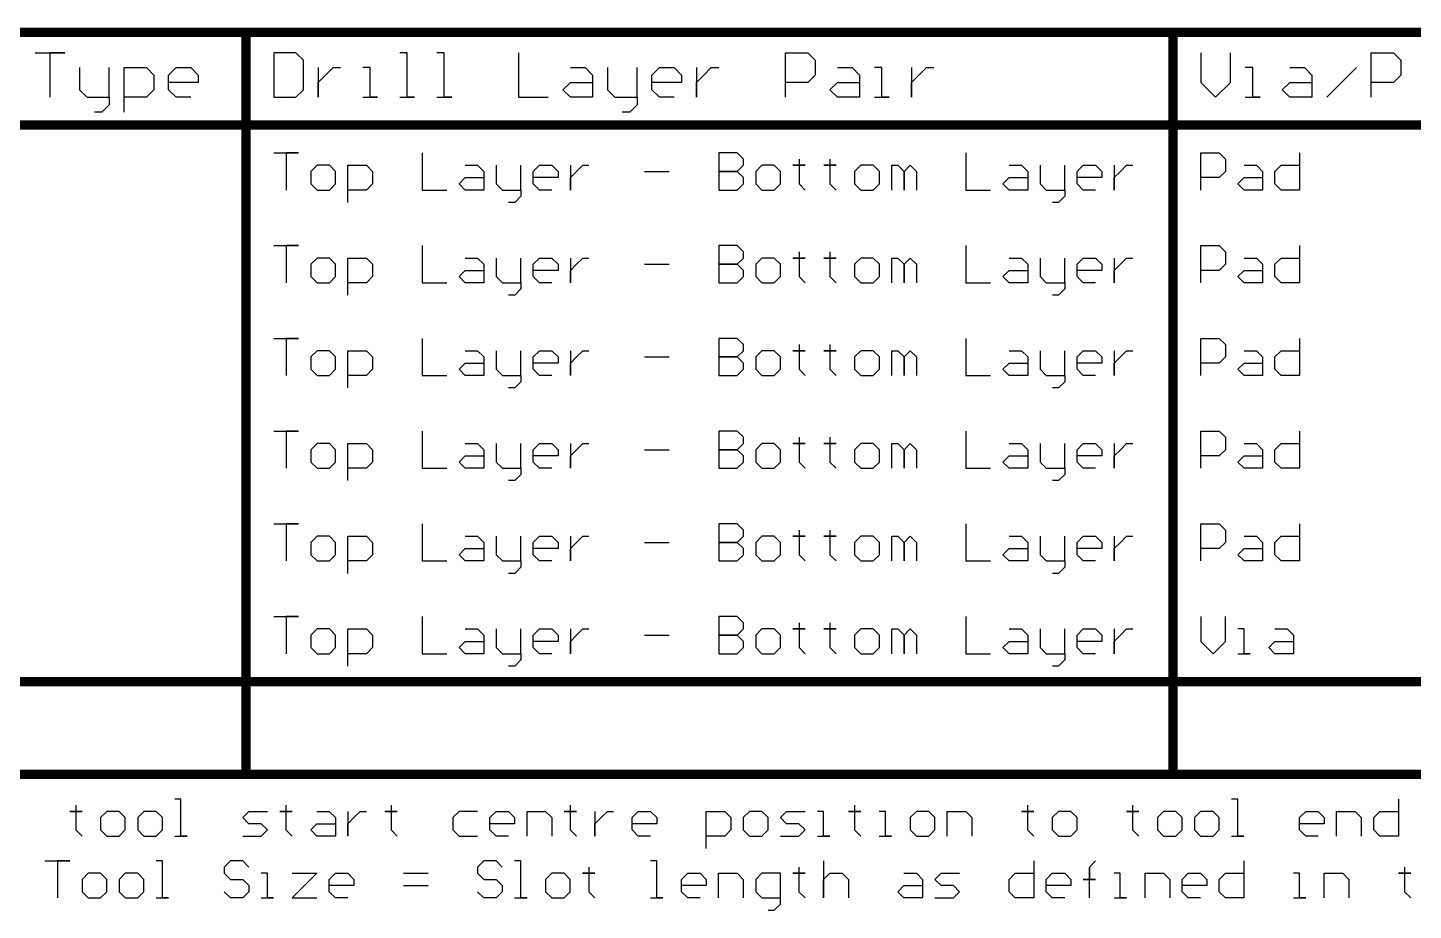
# Model space of a CAD drawing. Header units: millimetres. Extents: x 21 to 336, y 20 to 129.
# Drawn here: x 102.2 to 159.1, y 92.8 to 129 of the extents above; entities that cross this region are included whole.
import ezdxf

# ---------------------------------------------------------------- set-up
doc = ezdxf.new("R2010")
doc.units = ezdxf.units.MM
doc.layers.add('DrillDrawing', color=1, linetype='Continuous')

msp = doc.modelspace()

# ---------------------------------------------------------------- linework, layer by layer
at = {"layer": 'DrillDrawing'}
for p, q in [((102.463, 128.016), (103.682, 128.016)), ((103.682, 128.016), (103.072, 128.016)), ((103.072, 128.016), (103.072, 126.188)), ((112.265, 128.016), (112.265, 126.188)), ((113.179, 128.016), (112.265, 128.016)), ((113.484, 127.712), (113.179, 128.016)), ((113.484, 126.493), (113.484, 127.712)), ((117.75, 128.016), (117.445, 128.016)), ((117.75, 126.188), (117.75, 128.016)), ((119.273, 128.016), (118.969, 128.016)), ((119.273, 126.188), (119.273, 128.016)), ((122.32, 128.016), (122.32, 126.188)), ((133.29, 126.188), (133.29, 128.016)), ((133.29, 128.016), (134.204, 128.016)), ((134.204, 128.016), (134.508, 127.712)), ((134.508, 127.712), (134.508, 127.102)), ((150.354, 128.016), (150.354, 126.797)), ((151.572, 126.797), (151.572, 128.016)), ((157.362, 126.188), (157.362, 128.016)), ((157.362, 128.016), (158.276, 128.016)), ((158.276, 128.016), (158.581, 127.712)), ((158.581, 127.712), (158.581, 127.102)), ((104.291, 127.407), (104.291, 126.493)), ((105.51, 126.188), (105.51, 127.407)), ((106.119, 125.579), (106.119, 127.407)), ((106.119, 127.407), (107.033, 127.407)), ((107.033, 127.407), (107.338, 127.102)), ((107.338, 127.102), (107.338, 126.493)), ((107.948, 127.102), (108.252, 127.407)), ((107.948, 126.493), (107.948, 127.102)), ((108.252, 127.407), (108.862, 127.407)), ((108.862, 127.407), (109.166, 127.102)), ((109.166, 127.102), (109.166, 126.797)), ((114.093, 127.407), (114.093, 126.188)), ((114.093, 126.797), (114.398, 127.102)), ((114.398, 127.102), (114.703, 127.407)), ((114.703, 127.407), (115.007, 127.407)), ((116.226, 127.407), (115.922, 127.407)), ((116.226, 126.188), (116.226, 127.407)), ((124.453, 127.407), (125.063, 127.407)), ((125.063, 127.407), (125.367, 127.102)), ((125.367, 127.102), (125.367, 126.188)), ((125.977, 127.407), (125.977, 126.493)), ((127.195, 126.188), (127.195, 127.407)), ((127.805, 127.102), (128.11, 127.407)), ((127.805, 126.493), (127.805, 127.102)), ((128.11, 127.407), (128.719, 127.407)), ((128.719, 127.407), (129.024, 127.102)), ((129.024, 127.102), (129.024, 126.797)), ((129.633, 127.407), (129.633, 126.188)), ((129.633, 126.797), (129.938, 127.102)), ((129.938, 127.102), (130.242, 127.407)), ((130.242, 127.407), (130.547, 127.407)), ((134.508, 127.102), (134.204, 126.797)), ((135.422, 127.407), (136.032, 127.407)), ((136.032, 127.407), (136.337, 127.102)), ((136.337, 127.102), (136.337, 126.188)), ((137.251, 127.407), (136.946, 127.407)), ((137.251, 126.188), (137.251, 127.407)), ((138.469, 127.407), (138.469, 126.188)), ((138.469, 126.797), (138.774, 127.102)), ((138.774, 127.102), (139.079, 127.407)), ((139.079, 127.407), (139.384, 127.407)), ((152.487, 127.407), (152.182, 127.407)), ((152.487, 126.188), (152.487, 127.407)), ((154.01, 127.407), (154.62, 127.407)), ((154.62, 127.407), (154.924, 127.102)), ((154.924, 127.102), (154.924, 126.188)), ((155.534, 126.188), (156.752, 127.407)), ((158.581, 127.102), (158.276, 126.797)), ((104.291, 126.493), (104.596, 126.188)), ((107.338, 126.493), (107.033, 126.188)), ((109.166, 126.797), (107.948, 126.797)), ((108.252, 126.188), (107.948, 126.493)), ((113.179, 126.188), (113.484, 126.493)), ((114.093, 126.188), (114.093, 126.797)), ((124.148, 126.493), (124.453, 126.797)), ((124.453, 126.188), (124.148, 126.493)), ((124.453, 126.797), (125.367, 126.797)), ((125.977, 126.493), (126.281, 126.188)), ((129.024, 126.797), (127.805, 126.797)), ((128.11, 126.188), (127.805, 126.493)), ((129.633, 126.188), (129.633, 126.797)), ((134.204, 126.797), (133.29, 126.797)), ((135.118, 126.493), (135.422, 126.797)), ((135.422, 126.188), (135.118, 126.493)), ((135.422, 126.797), (136.337, 126.797)), ((138.469, 126.188), (138.469, 126.797)), ((150.354, 126.797), (150.963, 126.188)), ((150.963, 126.188), (151.572, 126.797)), ((153.705, 126.493), (154.01, 126.797)), ((154.01, 126.188), (153.705, 126.493)), ((154.01, 126.797), (154.924, 126.797)), ((158.276, 126.797), (157.362, 126.797)), ((104.596, 126.188), (105.51, 126.188)), ((105.51, 125.883), (105.205, 125.579)), ((105.51, 126.188), (105.51, 125.883)), ((107.033, 126.188), (106.119, 126.188)), ((108.862, 126.188), (108.252, 126.188)), ((112.265, 126.188), (113.179, 126.188)), ((115.922, 126.188), (116.531, 126.188)), ((116.531, 126.188), (116.226, 126.188)), ((117.445, 126.188), (118.054, 126.188)), ((118.054, 126.188), (117.75, 126.188)), ((118.969, 126.188), (119.578, 126.188)), ((119.578, 126.188), (119.273, 126.188)), ((122.32, 126.188), (123.539, 126.188)), ((125.367, 126.188), (124.453, 126.188)), ((126.281, 126.188), (127.195, 126.188)), ((127.195, 125.883), (126.891, 125.579)), ((127.195, 126.188), (127.195, 125.883)), ((128.719, 126.188), (128.11, 126.188)), ((136.337, 126.188), (135.422, 126.188)), ((136.946, 126.188), (137.555, 126.188)), ((137.555, 126.188), (137.251, 126.188)), ((152.182, 126.188), (152.791, 126.188)), ((152.791, 126.188), (152.487, 126.188)), ((154.924, 126.188), (154.01, 126.188)), ((105.205, 125.579), (104.9, 125.579)), ((126.891, 125.579), (126.586, 125.579)), ((112.265, 123.902), (113.281, 123.902)), ((113.281, 123.902), (112.773, 123.902)), ((112.773, 123.902), (112.773, 122.378)), ((118.359, 123.902), (118.359, 122.378)), ((130.547, 123.902), (130.547, 122.378)), ((131.309, 123.902), (130.547, 123.902)), ((131.563, 123.648), (131.309, 123.902)), ((131.563, 123.394), (131.563, 123.648)), ((133.848, 123.648), (133.848, 123.394)), ((135.118, 123.648), (135.118, 123.394)), ((140.704, 123.902), (140.704, 122.378)), ((150.354, 122.378), (150.354, 123.902)), ((150.354, 123.902), (151.115, 123.902)), ((151.115, 123.902), (151.369, 123.648)), ((151.369, 123.648), (151.369, 123.14)), ((154.416, 123.902), (154.416, 122.378)), ((114.043, 123.394), (113.789, 123.14)), ((113.789, 123.14), (113.789, 122.632)), ((114.55, 123.394), (114.043, 123.394)), ((114.804, 123.14), (114.55, 123.394)), ((114.804, 122.632), (114.804, 123.14)), ((115.312, 121.87), (115.312, 123.394)), ((115.312, 123.394), (116.074, 123.394)), ((116.074, 123.394), (116.328, 123.14)), ((116.328, 123.14), (116.328, 122.632)), ((120.137, 123.394), (120.644, 123.394)), ((120.644, 123.394), (120.898, 123.14)), ((120.898, 123.14), (120.898, 122.378)), ((121.406, 123.394), (121.406, 122.632)), ((122.422, 122.378), (122.422, 123.394)), ((122.93, 123.14), (123.184, 123.394)), ((122.93, 122.632), (122.93, 123.14)), ((123.184, 123.394), (123.691, 123.394)), ((123.691, 123.394), (123.945, 123.14)), ((123.945, 123.14), (123.945, 122.886)), ((124.453, 123.394), (124.453, 122.378)), ((124.453, 122.886), (124.707, 123.14)), ((124.707, 123.14), (124.961, 123.394)), ((124.961, 123.394), (125.215, 123.394)), ((127.5, 123.14), (128.516, 123.14)), ((131.309, 123.14), (130.547, 123.14)), ((130.547, 123.14), (131.309, 123.14)), ((131.309, 123.14), (131.563, 123.394)), ((131.563, 122.886), (131.309, 123.14)), ((132.325, 123.394), (132.071, 123.14)), ((132.071, 123.14), (132.071, 122.632)), ((132.832, 123.394), (132.325, 123.394)), ((133.086, 123.14), (132.832, 123.394)), ((133.086, 122.632), (133.086, 123.14)), ((133.848, 123.394), (133.594, 123.394)), ((133.594, 123.394), (134.102, 123.394)), ((134.102, 123.394), (133.848, 123.394)), ((133.848, 123.394), (133.848, 122.632)), ((135.118, 123.394), (134.864, 123.394)), ((134.864, 123.394), (135.372, 123.394)), ((135.372, 123.394), (135.118, 123.394)), ((135.118, 123.394), (135.118, 122.632)), ((136.387, 123.394), (136.133, 123.14)), ((136.133, 123.14), (136.133, 122.632)), ((136.895, 123.394), (136.387, 123.394)), ((137.149, 123.14), (136.895, 123.394)), ((137.149, 122.632), (137.149, 123.14)), ((137.657, 122.378), (137.657, 123.394)), ((137.657, 123.394), (137.911, 123.394)), ((137.911, 123.394), (138.165, 123.14)), ((138.165, 123.14), (138.419, 123.394)), ((138.165, 123.14), (138.165, 122.378)), ((138.165, 122.378), (138.165, 123.14)), ((138.419, 123.394), (138.673, 123.14)), ((138.673, 123.14), (138.673, 122.378)), ((142.481, 123.394), (142.989, 123.394)), ((142.989, 123.394), (143.243, 123.14)), ((143.243, 123.14), (143.243, 122.378)), ((143.751, 123.394), (143.751, 122.632)), ((144.767, 122.378), (144.767, 123.394)), ((145.274, 123.14), (145.528, 123.394)), ((145.274, 122.632), (145.274, 123.14)), ((145.528, 123.394), (146.036, 123.394)), ((146.036, 123.394), (146.29, 123.14)), ((146.29, 123.14), (146.29, 122.886)), ((146.798, 123.394), (146.798, 122.378)), ((146.798, 122.886), (147.052, 123.14)), ((147.052, 123.14), (147.306, 123.394)), ((147.306, 123.394), (147.56, 123.394)), ((151.369, 123.14), (151.115, 122.886)), ((152.131, 123.394), (152.639, 123.394)), ((152.639, 123.394), (152.893, 123.14)), ((152.893, 123.14), (152.893, 122.378)), ((153.401, 123.14), (153.655, 123.394)), ((153.401, 122.632), (153.401, 123.14)), ((153.655, 123.394), (154.416, 123.394)), ((113.789, 122.632), (114.043, 122.378)), ((114.55, 122.378), (114.804, 122.632)), ((116.328, 122.632), (116.074, 122.378)), ((119.883, 122.632), (120.137, 122.886)), ((120.137, 122.378), (119.883, 122.632)), ((120.137, 122.886), (120.898, 122.886)), ((121.406, 122.632), (121.66, 122.378)), ((123.945, 122.886), (122.93, 122.886)), ((123.184, 122.378), (122.93, 122.632)), ((124.453, 122.378), (124.453, 122.886)), ((131.309, 122.378), (131.563, 122.632)), ((131.563, 122.632), (131.563, 122.886)), ((132.071, 122.632), (132.325, 122.378)), ((132.832, 122.378), (133.086, 122.632)), ((133.848, 122.632), (134.102, 122.378)), ((135.118, 122.632), (135.372, 122.378)), ((136.133, 122.632), (136.387, 122.378)), ((136.895, 122.378), (137.149, 122.632)), ((142.227, 122.632), (142.481, 122.886)), ((142.481, 122.378), (142.227, 122.632)), ((142.481, 122.886), (143.243, 122.886)), ((143.751, 122.632), (144.005, 122.378)), ((146.29, 122.886), (145.274, 122.886)), ((145.528, 122.378), (145.274, 122.632)), ((146.798, 122.378), (146.798, 122.886)), ((151.115, 122.886), (150.354, 122.886)), ((151.877, 122.632), (152.131, 122.886)), ((152.131, 122.378), (151.877, 122.632)), ((152.131, 122.886), (152.893, 122.886)), ((153.655, 122.378), (153.401, 122.632)), ((114.043, 122.378), (114.55, 122.378)), ((116.074, 122.378), (115.312, 122.378)), ((118.359, 122.378), (119.375, 122.378)), ((120.898, 122.378), (120.137, 122.378)), ((121.66, 122.378), (122.422, 122.378)), ((122.168, 121.87), (121.914, 121.87)), ((122.422, 122.124), (122.168, 121.87)), ((122.422, 122.378), (122.422, 122.124)), ((123.691, 122.378), (123.184, 122.378)), ((130.547, 122.378), (131.309, 122.378)), ((132.325, 122.378), (132.832, 122.378)), ((136.387, 122.378), (136.895, 122.378)), ((140.704, 122.378), (141.72, 122.378)), ((143.243, 122.378), (142.481, 122.378)), ((144.005, 122.378), (144.767, 122.378)), ((144.513, 121.87), (144.259, 121.87)), ((144.767, 122.124), (144.513, 121.87)), ((144.767, 122.378), (144.767, 122.124)), ((146.036, 122.378), (145.528, 122.378)), ((152.893, 122.378), (152.131, 122.378)), ((154.416, 122.378), (153.655, 122.378)), ((112.265, 120.092), (113.281, 120.092)), ((113.281, 120.092), (112.773, 120.092)), ((112.773, 120.092), (112.773, 118.568)), ((114.043, 119.584), (113.789, 119.33)), ((114.55, 119.584), (114.043, 119.584)), ((114.804, 119.33), (114.55, 119.584)), ((115.312, 118.06), (115.312, 119.584)), ((115.312, 119.584), (116.074, 119.584)), ((116.074, 119.584), (116.328, 119.33)), ((118.359, 120.092), (118.359, 118.568)), ((120.137, 119.584), (120.644, 119.584)), ((120.644, 119.584), (120.898, 119.33)), ((121.406, 119.584), (121.406, 118.822)), ((122.422, 118.568), (122.422, 119.584)), ((122.93, 119.33), (123.184, 119.584)), ((123.184, 119.584), (123.691, 119.584)), ((123.691, 119.584), (123.945, 119.33)), ((124.453, 119.584), (124.453, 118.568)), ((124.707, 119.33), (124.961, 119.584)), ((124.961, 119.584), (125.215, 119.584)), ((130.547, 120.092), (130.547, 118.568)), ((131.309, 120.092), (130.547, 120.092)), ((131.563, 119.838), (131.309, 120.092)), ((131.309, 119.33), (131.563, 119.584)), ((131.563, 119.584), (131.563, 119.838)), ((132.325, 119.584), (132.071, 119.33)), ((132.832, 119.584), (132.325, 119.584)), ((133.086, 119.33), (132.832, 119.584)), ((133.848, 119.584), (133.594, 119.584)), ((133.594, 119.584), (134.102, 119.584)), ((133.848, 119.838), (133.848, 119.584)), ((134.102, 119.584), (133.848, 119.584)), ((133.848, 119.584), (133.848, 118.822)), ((135.118, 119.584), (134.864, 119.584)), ((134.864, 119.584), (135.372, 119.584)), ((135.118, 119.838), (135.118, 119.584)), ((135.372, 119.584), (135.118, 119.584)), ((135.118, 119.584), (135.118, 118.822)), ((136.387, 119.584), (136.133, 119.33)), ((136.895, 119.584), (136.387, 119.584)), ((137.149, 119.33), (136.895, 119.584)), ((137.657, 118.568), (137.657, 119.584)), ((137.657, 119.584), (137.911, 119.584)), ((137.911, 119.584), (138.165, 119.33)), ((138.165, 119.33), (138.419, 119.584)), ((138.419, 119.584), (138.673, 119.33)), ((140.704, 120.092), (140.704, 118.568)), ((142.481, 119.584), (142.989, 119.584)), ((142.989, 119.584), (143.243, 119.33)), ((143.751, 119.584), (143.751, 118.822)), ((144.767, 118.568), (144.767, 119.584)), ((145.274, 119.33), (145.528, 119.584)), ((145.528, 119.584), (146.036, 119.584)), ((146.036, 119.584), (146.29, 119.33)), ((146.798, 119.584), (146.798, 118.568)), ((147.052, 119.33), (147.306, 119.584)), ((147.306, 119.584), (147.56, 119.584)), ((150.354, 118.568), (150.354, 120.092)), ((150.354, 120.092), (151.115, 120.092)), ((151.115, 120.092), (151.369, 119.838)), ((151.369, 119.838), (151.369, 119.33)), ((152.131, 119.584), (152.639, 119.584)), ((152.639, 119.584), (152.893, 119.33)), ((153.401, 119.33), (153.655, 119.584)), ((153.655, 119.584), (154.416, 119.584)), ((154.416, 120.092), (154.416, 118.568)), ((113.789, 119.33), (113.789, 118.822)), ((114.804, 118.822), (114.804, 119.33)), ((116.328, 119.33), (116.328, 118.822)), ((119.883, 118.822), (120.137, 119.076)), ((120.137, 119.076), (120.898, 119.076)), ((120.898, 119.33), (120.898, 118.568)), ((122.93, 118.822), (122.93, 119.33)), ((123.945, 119.076), (122.93, 119.076)), ((123.945, 119.33), (123.945, 119.076)), ((124.453, 119.076), (124.707, 119.33)), ((124.453, 118.568), (124.453, 119.076)), ((127.5, 119.33), (128.516, 119.33)), ((131.309, 119.33), (130.547, 119.33)), ((130.547, 119.33), (131.309, 119.33)), ((131.563, 119.076), (131.309, 119.33)), ((131.563, 118.822), (131.563, 119.076)), ((132.071, 119.33), (132.071, 118.822)), ((133.086, 118.822), (133.086, 119.33)), ((136.133, 119.33), (136.133, 118.822)), ((137.149, 118.822), (137.149, 119.33)), ((138.165, 119.33), (138.165, 118.568)), ((138.165, 118.568), (138.165, 119.33)), ((138.673, 119.33), (138.673, 118.568)), ((142.227, 118.822), (142.481, 119.076)), ((142.481, 119.076), (143.243, 119.076)), ((143.243, 119.33), (143.243, 118.568)), ((145.274, 118.822), (145.274, 119.33)), ((146.29, 119.076), (145.274, 119.076)), ((146.29, 119.33), (146.29, 119.076)), ((146.798, 119.076), (147.052, 119.33)), ((146.798, 118.568), (146.798, 119.076)), ((151.115, 119.076), (150.354, 119.076)), ((151.369, 119.33), (151.115, 119.076)), ((151.877, 118.822), (152.131, 119.076)), ((152.131, 119.076), (152.893, 119.076)), ((152.893, 119.33), (152.893, 118.568)), ((153.401, 118.822), (153.401, 119.33)), ((113.789, 118.822), (114.043, 118.568)), ((114.043, 118.568), (114.55, 118.568)), ((114.55, 118.568), (114.804, 118.822)), ((116.074, 118.568), (115.312, 118.568)), ((116.328, 118.822), (116.074, 118.568)), ((118.359, 118.568), (119.375, 118.568)), ((120.137, 118.568), (119.883, 118.822)), ((120.898, 118.568), (120.137, 118.568)), ((121.406, 118.822), (121.66, 118.568)), ((121.66, 118.568), (122.422, 118.568)), ((122.422, 118.568), (122.422, 118.314)), ((123.184, 118.568), (122.93, 118.822)), ((123.691, 118.568), (123.184, 118.568)), ((130.547, 118.568), (131.309, 118.568)), ((131.309, 118.568), (131.563, 118.822)), ((132.071, 118.822), (132.325, 118.568)), ((132.325, 118.568), (132.832, 118.568)), ((132.832, 118.568), (133.086, 118.822)), ((133.848, 118.822), (134.102, 118.568)), ((135.118, 118.822), (135.372, 118.568)), ((136.133, 118.822), (136.387, 118.568)), ((136.387, 118.568), (136.895, 118.568)), ((136.895, 118.568), (137.149, 118.822)), ((140.704, 118.568), (141.72, 118.568)), ((142.481, 118.568), (142.227, 118.822)), ((143.243, 118.568), (142.481, 118.568)), ((143.751, 118.822), (144.005, 118.568)), ((144.005, 118.568), (144.767, 118.568)), ((144.767, 118.568), (144.767, 118.314)), ((145.528, 118.568), (145.274, 118.822)), ((146.036, 118.568), (145.528, 118.568)), ((152.131, 118.568), (151.877, 118.822)), ((152.893, 118.568), (152.131, 118.568)), ((153.655, 118.568), (153.401, 118.822)), ((154.416, 118.568), (153.655, 118.568)), ((122.168, 118.06), (121.914, 118.06)), ((122.422, 118.314), (122.168, 118.06)), ((144.513, 118.06), (144.259, 118.06)), ((144.767, 118.314), (144.513, 118.06)), ((112.265, 116.282), (113.281, 116.282)), ((113.281, 116.282), (112.773, 116.282)), ((112.773, 116.282), (112.773, 114.758)), ((118.359, 116.282), (118.359, 114.758)), ((130.547, 116.282), (130.547, 114.758)), ((131.309, 116.282), (130.547, 116.282)), ((131.563, 116.028), (131.309, 116.282)), ((140.704, 116.282), (140.704, 114.758)), ((150.354, 114.758), (150.354, 116.282)), ((150.354, 116.282), (151.115, 116.282)), ((151.115, 116.282), (151.369, 116.028)), ((154.416, 116.282), (154.416, 114.758)), ((114.043, 115.774), (113.789, 115.52)), ((114.55, 115.774), (114.043, 115.774)), ((114.804, 115.52), (114.55, 115.774)), ((115.312, 114.25), (115.312, 115.774)), ((115.312, 115.774), (116.074, 115.774)), ((116.074, 115.774), (116.328, 115.52)), ((120.137, 115.774), (120.644, 115.774)), ((120.644, 115.774), (120.898, 115.52)), ((121.406, 115.774), (121.406, 115.012)), ((122.422, 114.758), (122.422, 115.774)), ((122.93, 115.52), (123.184, 115.774)), ((123.184, 115.774), (123.691, 115.774)), ((123.691, 115.774), (123.945, 115.52)), ((124.453, 115.774), (124.453, 114.758)), ((124.707, 115.52), (124.961, 115.774)), ((124.961, 115.774), (125.215, 115.774)), ((131.309, 115.52), (131.563, 115.774)), ((131.563, 115.774), (131.563, 116.028)), ((132.325, 115.774), (132.071, 115.52)), ((132.832, 115.774), (132.325, 115.774)), ((133.086, 115.52), (132.832, 115.774)), ((133.848, 115.774), (133.594, 115.774)), ((133.594, 115.774), (134.102, 115.774)), ((133.848, 116.028), (133.848, 115.774)), ((134.102, 115.774), (133.848, 115.774)), ((133.848, 115.774), (133.848, 115.012)), ((135.118, 115.774), (134.864, 115.774)), ((134.864, 115.774), (135.372, 115.774)), ((135.118, 116.028), (135.118, 115.774)), ((135.372, 115.774), (135.118, 115.774)), ((135.118, 115.774), (135.118, 115.012)), ((136.387, 115.774), (136.133, 115.52)), ((136.895, 115.774), (136.387, 115.774)), ((137.149, 115.52), (136.895, 115.774)), ((137.657, 114.758), (137.657, 115.774)), ((137.657, 115.774), (137.911, 115.774)), ((137.911, 115.774), (138.165, 115.52)), ((138.165, 115.52), (138.419, 115.774)), ((138.419, 115.774), (138.673, 115.52)), ((142.481, 115.774), (142.989, 115.774)), ((142.989, 115.774), (143.243, 115.52)), ((143.751, 115.774), (143.751, 115.012)), ((144.767, 114.758), (144.767, 115.774)), ((145.274, 115.52), (145.528, 115.774)), ((145.528, 115.774), (146.036, 115.774)), ((146.036, 115.774), (146.29, 115.52)), ((146.798, 115.774), (146.798, 114.758)), ((147.052, 115.52), (147.306, 115.774)), ((147.306, 115.774), (147.56, 115.774)), ((151.369, 116.028), (151.369, 115.52)), ((152.131, 115.774), (152.639, 115.774)), ((152.639, 115.774), (152.893, 115.52)), ((153.401, 115.52), (153.655, 115.774)), ((153.655, 115.774), (154.416, 115.774)), ((113.789, 115.52), (113.789, 115.012)), ((113.789, 115.012), (114.043, 114.758)), ((114.55, 114.758), (114.804, 115.012)), ((114.804, 115.012), (114.804, 115.52)), ((116.328, 115.012), (116.074, 114.758)), ((116.328, 115.52), (116.328, 115.012)), ((119.883, 115.012), (120.137, 115.266)), ((120.137, 114.758), (119.883, 115.012)), ((120.137, 115.266), (120.898, 115.266)), ((120.898, 115.52), (120.898, 114.758)), ((121.406, 115.012), (121.66, 114.758)), ((122.93, 115.012), (122.93, 115.52)), ((123.945, 115.266), (122.93, 115.266)), ((123.184, 114.758), (122.93, 115.012)), ((123.945, 115.52), (123.945, 115.266)), ((124.453, 115.266), (124.707, 115.52)), ((124.453, 114.758), (124.453, 115.266)), ((127.5, 115.52), (128.516, 115.52)), ((131.309, 115.52), (130.547, 115.52)), ((130.547, 115.52), (131.309, 115.52)), ((131.563, 115.266), (131.309, 115.52)), ((131.309, 114.758), (131.563, 115.012)), ((131.563, 115.012), (131.563, 115.266)), ((132.071, 115.52), (132.071, 115.012)), ((132.071, 115.012), (132.325, 114.758)), ((132.832, 114.758), (133.086, 115.012)), ((133.086, 115.012), (133.086, 115.52)), ((133.848, 115.012), (134.102, 114.758)), ((135.118, 115.012), (135.372, 114.758)), ((136.133, 115.52), (136.133, 115.012)), ((136.133, 115.012), (136.387, 114.758)), ((136.895, 114.758), (137.149, 115.012)), ((137.149, 115.012), (137.149, 115.52)), ((138.165, 115.52), (138.165, 114.758)), ((138.165, 114.758), (138.165, 115.52)), ((138.673, 115.52), (138.673, 114.758)), ((142.227, 115.012), (142.481, 115.266)), ((142.481, 114.758), (142.227, 115.012)), ((142.481, 115.266), (143.243, 115.266)), ((143.243, 115.52), (143.243, 114.758)), ((143.751, 115.012), (144.005, 114.758)), ((145.274, 115.012), (145.274, 115.52)), ((146.29, 115.266), (145.274, 115.266)), ((145.528, 114.758), (145.274, 115.012)), ((146.29, 115.52), (146.29, 115.266)), ((146.798, 115.266), (147.052, 115.52)), ((146.798, 114.758), (146.798, 115.266)), ((151.115, 115.266), (150.354, 115.266)), ((151.369, 115.52), (151.115, 115.266)), ((151.877, 115.012), (152.131, 115.266)), ((152.131, 114.758), (151.877, 115.012)), ((152.131, 115.266), (152.893, 115.266)), ((152.893, 115.52), (152.893, 114.758)), ((153.401, 115.012), (153.401, 115.52)), ((153.655, 114.758), (153.401, 115.012)), ((114.043, 114.758), (114.55, 114.758)), ((116.074, 114.758), (115.312, 114.758)), ((118.359, 114.758), (119.375, 114.758)), ((120.898, 114.758), (120.137, 114.758)), ((121.66, 114.758), (122.422, 114.758)), ((122.422, 114.504), (122.168, 114.25)), ((122.422, 114.758), (122.422, 114.504)), ((123.691, 114.758), (123.184, 114.758)), ((130.547, 114.758), (131.309, 114.758)), ((132.325, 114.758), (132.832, 114.758)), ((136.387, 114.758), (136.895, 114.758)), ((140.704, 114.758), (141.72, 114.758)), ((143.243, 114.758), (142.481, 114.758)), ((144.005, 114.758), (144.767, 114.758)), ((144.767, 114.504), (144.513, 114.25)), ((144.767, 114.758), (144.767, 114.504)), ((146.036, 114.758), (145.528, 114.758)), ((152.893, 114.758), (152.131, 114.758)), ((154.416, 114.758), (153.655, 114.758)), ((122.168, 114.25), (121.914, 114.25)), ((144.513, 114.25), (144.259, 114.25)), ((112.265, 112.472), (113.281, 112.472)), ((113.281, 112.472), (112.773, 112.472)), ((112.773, 112.472), (112.773, 110.948)), ((118.359, 112.472), (118.359, 110.948)), ((130.547, 112.472), (130.547, 110.948)), ((131.309, 112.472), (130.547, 112.472)), ((131.563, 112.218), (131.309, 112.472)), ((131.563, 111.964), (131.563, 112.218)), ((133.848, 112.218), (133.848, 111.964)), ((135.118, 112.218), (135.118, 111.964)), ((140.704, 112.472), (140.704, 110.948)), ((150.354, 110.948), (150.354, 112.472)), ((150.354, 112.472), (151.115, 112.472)), ((151.115, 112.472), (151.369, 112.218)), ((151.369, 112.218), (151.369, 111.71)), ((154.416, 112.472), (154.416, 110.948)), ((114.043, 111.964), (113.789, 111.71)), ((113.789, 111.71), (113.789, 111.202)), ((114.55, 111.964), (114.043, 111.964)), ((114.804, 111.71), (114.55, 111.964)), ((114.804, 111.202), (114.804, 111.71)), ((115.312, 110.44), (115.312, 111.964)), ((115.312, 111.964), (116.074, 111.964)), ((116.074, 111.964), (116.328, 111.71)), ((116.328, 111.71), (116.328, 111.202)), ((120.137, 111.964), (120.644, 111.964)), ((120.644, 111.964), (120.898, 111.71)), ((120.898, 111.71), (120.898, 110.948)), ((121.406, 111.964), (121.406, 111.202)), ((122.422, 110.948), (122.422, 111.964)), ((122.93, 111.71), (123.184, 111.964)), ((122.93, 111.202), (122.93, 111.71)), ((123.184, 111.964), (123.691, 111.964)), ((123.691, 111.964), (123.945, 111.71)), ((123.945, 111.71), (123.945, 111.456)), ((124.453, 111.964), (124.453, 110.948)), ((124.453, 111.456), (124.707, 111.71)), ((124.707, 111.71), (124.961, 111.964)), ((124.961, 111.964), (125.215, 111.964)), ((127.5, 111.71), (128.516, 111.71)), ((131.309, 111.71), (130.547, 111.71)), ((130.547, 111.71), (131.309, 111.71)), ((131.309, 111.71), (131.563, 111.964)), ((131.563, 111.456), (131.309, 111.71)), ((132.325, 111.964), (132.071, 111.71)), ((132.071, 111.71), (132.071, 111.202)), ((132.832, 111.964), (132.325, 111.964)), ((133.086, 111.71), (132.832, 111.964)), ((133.086, 111.202), (133.086, 111.71)), ((133.848, 111.964), (133.594, 111.964)), ((133.594, 111.964), (134.102, 111.964)), ((134.102, 111.964), (133.848, 111.964)), ((133.848, 111.964), (133.848, 111.202)), ((135.118, 111.964), (134.864, 111.964)), ((134.864, 111.964), (135.372, 111.964)), ((135.372, 111.964), (135.118, 111.964)), ((135.118, 111.964), (135.118, 111.202)), ((136.387, 111.964), (136.133, 111.71)), ((136.133, 111.71), (136.133, 111.202)), ((136.895, 111.964), (136.387, 111.964)), ((137.149, 111.71), (136.895, 111.964)), ((137.149, 111.202), (137.149, 111.71)), ((137.657, 110.948), (137.657, 111.964)), ((137.657, 111.964), (137.911, 111.964)), ((137.911, 111.964), (138.165, 111.71)), ((138.165, 111.71), (138.419, 111.964)), ((138.165, 111.71), (138.165, 110.948)), ((138.165, 110.948), (138.165, 111.71)), ((138.419, 111.964), (138.673, 111.71)), ((138.673, 111.71), (138.673, 110.948)), ((142.481, 111.964), (142.989, 111.964)), ((142.989, 111.964), (143.243, 111.71)), ((143.243, 111.71), (143.243, 110.948)), ((143.751, 111.964), (143.751, 111.202)), ((144.767, 110.948), (144.767, 111.964)), ((145.274, 111.71), (145.528, 111.964)), ((145.274, 111.202), (145.274, 111.71)), ((145.528, 111.964), (146.036, 111.964)), ((146.036, 111.964), (146.29, 111.71)), ((146.29, 111.71), (146.29, 111.456)), ((146.798, 111.964), (146.798, 110.948)), ((146.798, 111.456), (147.052, 111.71)), ((147.052, 111.71), (147.306, 111.964)), ((147.306, 111.964), (147.56, 111.964)), ((151.369, 111.71), (151.115, 111.456)), ((152.131, 111.964), (152.639, 111.964)), ((152.639, 111.964), (152.893, 111.71)), ((152.893, 111.71), (152.893, 110.948)), ((153.401, 111.71), (153.655, 111.964)), ((153.401, 111.202), (153.401, 111.71)), ((153.655, 111.964), (154.416, 111.964)), ((113.789, 111.202), (114.043, 110.948)), ((114.55, 110.948), (114.804, 111.202)), ((116.328, 111.202), (116.074, 110.948)), ((119.883, 111.202), (120.137, 111.456)), ((120.137, 110.948), (119.883, 111.202)), ((120.137, 111.456), (120.898, 111.456)), ((121.406, 111.202), (121.66, 110.948)), ((123.945, 111.456), (122.93, 111.456)), ((123.184, 110.948), (122.93, 111.202)), ((124.453, 110.948), (124.453, 111.456)), ((131.309, 110.948), (131.563, 111.202)), ((131.563, 111.202), (131.563, 111.456)), ((132.071, 111.202), (132.325, 110.948)), ((132.832, 110.948), (133.086, 111.202)), ((133.848, 111.202), (134.102, 110.948)), ((135.118, 111.202), (135.372, 110.948)), ((136.133, 111.202), (136.387, 110.948)), ((136.895, 110.948), (137.149, 111.202)), ((142.227, 111.202), (142.481, 111.456)), ((142.481, 110.948), (142.227, 111.202)), ((142.481, 111.456), (143.243, 111.456)), ((143.751, 111.202), (144.005, 110.948)), ((146.29, 111.456), (145.274, 111.456)), ((145.528, 110.948), (145.274, 111.202)), ((146.798, 110.948), (146.798, 111.456)), ((151.115, 111.456), (150.354, 111.456)), ((151.877, 111.202), (152.131, 111.456)), ((152.131, 110.948), (151.877, 111.202)), ((152.131, 111.456), (152.893, 111.456)), ((153.655, 110.948), (153.401, 111.202)), ((114.043, 110.948), (114.55, 110.948)), ((116.074, 110.948), (115.312, 110.948)), ((118.359, 110.948), (119.375, 110.948)), ((120.898, 110.948), (120.137, 110.948)), ((121.66, 110.948), (122.422, 110.948)), ((122.422, 110.694), (122.168, 110.44)), ((122.422, 110.948), (122.422, 110.694)), ((123.691, 110.948), (123.184, 110.948)), ((130.547, 110.948), (131.309, 110.948)), ((132.325, 110.948), (132.832, 110.948)), ((136.387, 110.948), (136.895, 110.948)), ((140.704, 110.948), (141.72, 110.948)), ((143.243, 110.948), (142.481, 110.948)), ((144.005, 110.948), (144.767, 110.948)), ((144.767, 110.694), (144.513, 110.44)), ((144.767, 110.948), (144.767, 110.694)), ((146.036, 110.948), (145.528, 110.948)), ((152.893, 110.948), (152.131, 110.948)), ((154.416, 110.948), (153.655, 110.948)), ((122.168, 110.44), (121.914, 110.44)), ((144.513, 110.44), (144.259, 110.44)), ((112.265, 108.662), (113.281, 108.662)), ((113.281, 108.662), (112.773, 108.662)), ((112.773, 108.662), (112.773, 107.138)), ((118.359, 108.662), (118.359, 107.138)), ((130.547, 108.662), (130.547, 107.138)), ((131.309, 108.662), (130.547, 108.662)), ((131.563, 108.408), (131.309, 108.662)), ((131.563, 108.154), (131.563, 108.408)), ((133.848, 108.408), (133.848, 108.154)), ((135.118, 108.408), (135.118, 108.154)), ((140.704, 108.662), (140.704, 107.138)), ((150.354, 107.138), (150.354, 108.662)), ((150.354, 108.662), (151.115, 108.662)), ((151.115, 108.662), (151.369, 108.408)), ((151.369, 108.408), (151.369, 107.9)), ((154.416, 108.662), (154.416, 107.138)), ((114.043, 108.154), (113.789, 107.9)), ((113.789, 107.9), (113.789, 107.392)), ((114.55, 108.154), (114.043, 108.154)), ((114.804, 107.9), (114.55, 108.154)), ((114.804, 107.392), (114.804, 107.9)), ((115.312, 106.63), (115.312, 108.154)), ((115.312, 108.154), (116.074, 108.154)), ((116.074, 108.154), (116.328, 107.9)), ((116.328, 107.9), (116.328, 107.392)), ((119.883, 107.392), (120.137, 107.646)), ((120.137, 108.154), (120.644, 108.154)), ((120.137, 107.646), (120.898, 107.646)), ((120.644, 108.154), (120.898, 107.9)), ((120.898, 107.9), (120.898, 107.138)), ((121.406, 108.154), (121.406, 107.392)), ((122.422, 107.138), (122.422, 108.154)), ((122.93, 107.9), (123.184, 108.154)), ((122.93, 107.392), (122.93, 107.9)), ((123.945, 107.646), (122.93, 107.646)), ((123.184, 108.154), (123.691, 108.154)), ((123.691, 108.154), (123.945, 107.9)), ((123.945, 107.9), (123.945, 107.646)), ((124.453, 108.154), (124.453, 107.138)), ((124.453, 107.646), (124.707, 107.9)), ((124.453, 107.138), (124.453, 107.646)), ((124.707, 107.9), (124.961, 108.154)), ((124.961, 108.154), (125.215, 108.154)), ((127.5, 107.9), (128.516, 107.9)), ((131.309, 107.9), (130.547, 107.9)), ((130.547, 107.9), (131.309, 107.9)), ((131.309, 107.9), (131.563, 108.154)), ((131.563, 107.646), (131.309, 107.9)), ((131.563, 107.392), (131.563, 107.646)), ((132.325, 108.154), (132.071, 107.9)), ((132.071, 107.9), (132.071, 107.392)), ((132.832, 108.154), (132.325, 108.154)), ((133.086, 107.9), (132.832, 108.154)), ((133.086, 107.392), (133.086, 107.9)), ((133.848, 108.154), (133.594, 108.154)), ((133.594, 108.154), (134.102, 108.154)), ((134.102, 108.154), (133.848, 108.154)), ((133.848, 108.154), (133.848, 107.392)), ((135.118, 108.154), (134.864, 108.154)), ((134.864, 108.154), (135.372, 108.154)), ((135.372, 108.154), (135.118, 108.154)), ((135.118, 108.154), (135.118, 107.392)), ((136.387, 108.154), (136.133, 107.9)), ((136.133, 107.9), (136.133, 107.392)), ((136.895, 108.154), (136.387, 108.154)), ((137.149, 107.9), (136.895, 108.154)), ((137.149, 107.392), (137.149, 107.9)), ((137.657, 107.138), (137.657, 108.154)), ((137.657, 108.154), (137.911, 108.154)), ((137.911, 108.154), (138.165, 107.9)), ((138.165, 107.9), (138.419, 108.154)), ((138.165, 107.9), (138.165, 107.138)), ((138.165, 107.138), (138.165, 107.9)), ((138.419, 108.154), (138.673, 107.9)), ((138.673, 107.9), (138.673, 107.138)), ((142.227, 107.392), (142.481, 107.646)), ((142.481, 108.154), (142.989, 108.154)), ((142.481, 107.646), (143.243, 107.646)), ((142.989, 108.154), (143.243, 107.9)), ((143.243, 107.9), (143.243, 107.138)), ((143.751, 108.154), (143.751, 107.392)), ((144.767, 107.138), (144.767, 108.154)), ((145.274, 107.9), (145.528, 108.154)), ((145.274, 107.392), (145.274, 107.9)), ((146.29, 107.646), (145.274, 107.646)), ((145.528, 108.154), (146.036, 108.154)), ((146.036, 108.154), (146.29, 107.9)), ((146.29, 107.9), (146.29, 107.646)), ((146.798, 108.154), (146.798, 107.138)), ((146.798, 107.646), (147.052, 107.9)), ((146.798, 107.138), (146.798, 107.646)), ((147.052, 107.9), (147.306, 108.154)), ((147.306, 108.154), (147.56, 108.154)), ((151.115, 107.646), (150.354, 107.646)), ((151.369, 107.9), (151.115, 107.646)), ((151.877, 107.392), (152.131, 107.646)), ((152.131, 108.154), (152.639, 108.154)), ((152.131, 107.646), (152.893, 107.646)), ((152.639, 108.154), (152.893, 107.9)), ((152.893, 107.9), (152.893, 107.138)), ((153.401, 107.9), (153.655, 108.154)), ((153.401, 107.392), (153.401, 107.9)), ((153.655, 108.154), (154.416, 108.154)), ((113.789, 107.392), (114.043, 107.138)), ((114.043, 107.138), (114.55, 107.138)), ((114.55, 107.138), (114.804, 107.392)), ((116.074, 107.138), (115.312, 107.138)), ((116.328, 107.392), (116.074, 107.138)), ((118.359, 107.138), (119.375, 107.138)), ((120.137, 107.138), (119.883, 107.392)), ((120.898, 107.138), (120.137, 107.138)), ((121.406, 107.392), (121.66, 107.138)), ((121.66, 107.138), (122.422, 107.138)), ((122.422, 107.138), (122.422, 106.884)), ((123.184, 107.138), (122.93, 107.392)), ((123.691, 107.138), (123.184, 107.138)), ((130.547, 107.138), (131.309, 107.138)), ((131.309, 107.138), (131.563, 107.392)), ((132.071, 107.392), (132.325, 107.138)), ((132.325, 107.138), (132.832, 107.138)), ((132.832, 107.138), (133.086, 107.392)), ((133.848, 107.392), (134.102, 107.138)), ((135.118, 107.392), (135.372, 107.138)), ((136.133, 107.392), (136.387, 107.138)), ((136.387, 107.138), (136.895, 107.138)), ((136.895, 107.138), (137.149, 107.392)), ((140.704, 107.138), (141.72, 107.138)), ((142.481, 107.138), (142.227, 107.392)), ((143.243, 107.138), (142.481, 107.138)), ((143.751, 107.392), (144.005, 107.138)), ((144.005, 107.138), (144.767, 107.138)), ((144.767, 107.138), (144.767, 106.884)), ((145.528, 107.138), (145.274, 107.392)), ((146.036, 107.138), (145.528, 107.138)), ((152.131, 107.138), (151.877, 107.392)), ((152.893, 107.138), (152.131, 107.138)), ((153.655, 107.138), (153.401, 107.392)), ((154.416, 107.138), (153.655, 107.138)), ((122.168, 106.63), (121.914, 106.63)), ((122.422, 106.884), (122.168, 106.63)), ((144.513, 106.63), (144.259, 106.63)), ((144.767, 106.884), (144.513, 106.63)), ((112.265, 104.852), (113.281, 104.852)), ((113.281, 104.852), (112.773, 104.852)), ((112.773, 104.852), (112.773, 103.328)), ((118.359, 104.852), (118.359, 103.328)), ((130.547, 104.852), (130.547, 103.328)), ((131.309, 104.852), (130.547, 104.852)), ((131.563, 104.598), (131.309, 104.852)), ((140.704, 104.852), (140.704, 103.328)), ((150.354, 104.852), (150.354, 103.836)), ((151.369, 103.836), (151.369, 104.852)), ((114.043, 104.344), (113.789, 104.09)), ((114.55, 104.344), (114.043, 104.344)), ((114.804, 104.09), (114.55, 104.344)), ((115.312, 102.82), (115.312, 104.344)), ((115.312, 104.344), (116.074, 104.344)), ((116.074, 104.344), (116.328, 104.09)), ((120.137, 104.344), (120.644, 104.344)), ((120.644, 104.344), (120.898, 104.09)), ((121.406, 104.344), (121.406, 103.582)), ((122.422, 103.328), (122.422, 104.344)), ((122.93, 104.09), (123.184, 104.344)), ((123.184, 104.344), (123.691, 104.344)), ((123.691, 104.344), (123.945, 104.09)), ((124.453, 104.344), (124.453, 103.328)), ((124.707, 104.09), (124.961, 104.344)), ((124.961, 104.344), (125.215, 104.344)), ((131.309, 104.09), (131.563, 104.344)), ((131.563, 104.344), (131.563, 104.598)), ((132.325, 104.344), (132.071, 104.09)), ((132.832, 104.344), (132.325, 104.344)), ((133.086, 104.09), (132.832, 104.344)), ((133.848, 104.344), (133.594, 104.344)), ((133.594, 104.344), (134.102, 104.344)), ((133.848, 104.598), (133.848, 104.344)), ((134.102, 104.344), (133.848, 104.344)), ((133.848, 104.344), (133.848, 103.582)), ((135.118, 104.344), (134.864, 104.344)), ((134.864, 104.344), (135.372, 104.344)), ((135.118, 104.598), (135.118, 104.344)), ((135.372, 104.344), (135.118, 104.344)), ((135.118, 104.344), (135.118, 103.582)), ((136.387, 104.344), (136.133, 104.09)), ((136.895, 104.344), (136.387, 104.344)), ((137.149, 104.09), (136.895, 104.344)), ((137.657, 103.328), (137.657, 104.344)), ((137.657, 104.344), (137.911, 104.344)), ((137.911, 104.344), (138.165, 104.09)), ((138.165, 104.09), (138.419, 104.344)), ((138.419, 104.344), (138.673, 104.09)), ((142.481, 104.344), (142.989, 104.344)), ((142.989, 104.344), (143.243, 104.09)), ((143.751, 104.344), (143.751, 103.582)), ((144.767, 103.328), (144.767, 104.344)), ((145.274, 104.09), (145.528, 104.344)), ((145.528, 104.344), (146.036, 104.344)), ((146.036, 104.344), (146.29, 104.09)), ((146.798, 104.344), (146.798, 103.328)), ((147.052, 104.09), (147.306, 104.344)), ((147.306, 104.344), (147.56, 104.344)), ((152.131, 104.344), (151.877, 104.344)), ((152.131, 103.328), (152.131, 104.344)), ((153.401, 104.344), (153.909, 104.344)), ((153.909, 104.344), (154.162, 104.09)), ((113.789, 104.09), (113.789, 103.582)), ((114.804, 103.582), (114.804, 104.09)), ((116.328, 104.09), (116.328, 103.582)), ((119.883, 103.582), (120.137, 103.836)), ((120.137, 103.836), (120.898, 103.836)), ((120.898, 104.09), (120.898, 103.328)), ((122.93, 103.582), (122.93, 104.09)), ((123.945, 103.836), (122.93, 103.836)), ((123.945, 104.09), (123.945, 103.836)), ((124.453, 103.836), (124.707, 104.09)), ((124.453, 103.328), (124.453, 103.836)), ((127.5, 104.09), (128.516, 104.09)), ((131.309, 104.09), (130.547, 104.09)), ((130.547, 104.09), (131.309, 104.09)), ((131.563, 103.836), (131.309, 104.09)), ((131.563, 103.582), (131.563, 103.836)), ((132.071, 104.09), (132.071, 103.582)), ((133.086, 103.582), (133.086, 104.09)), ((136.133, 104.09), (136.133, 103.582)), ((137.149, 103.582), (137.149, 104.09)), ((138.165, 104.09), (138.165, 103.328)), ((138.165, 103.328), (138.165, 104.09)), ((138.673, 104.09), (138.673, 103.328)), ((142.227, 103.582), (142.481, 103.836)), ((142.481, 103.836), (143.243, 103.836)), ((143.243, 104.09), (143.243, 103.328)), ((145.274, 103.582), (145.274, 104.09)), ((146.29, 103.836), (145.274, 103.836)), ((146.29, 104.09), (146.29, 103.836)), ((146.798, 103.836), (147.052, 104.09)), ((146.798, 103.328), (146.798, 103.836)), ((150.354, 103.836), (150.862, 103.328)), ((150.862, 103.328), (151.369, 103.836)), ((153.147, 103.582), (153.401, 103.836)), ((153.401, 103.836), (154.162, 103.836)), ((154.162, 104.09), (154.162, 103.328)), ((113.789, 103.582), (114.043, 103.328)), ((114.043, 103.328), (114.55, 103.328)), ((114.55, 103.328), (114.804, 103.582)), ((116.074, 103.328), (115.312, 103.328)), ((116.328, 103.582), (116.074, 103.328)), ((118.359, 103.328), (119.375, 103.328)), ((120.137, 103.328), (119.883, 103.582)), ((120.898, 103.328), (120.137, 103.328)), ((121.406, 103.582), (121.66, 103.328)), ((121.66, 103.328), (122.422, 103.328)), ((122.422, 103.074), (122.168, 102.82)), ((122.422, 103.328), (122.422, 103.074)), ((123.184, 103.328), (122.93, 103.582)), ((123.691, 103.328), (123.184, 103.328)), ((130.547, 103.328), (131.309, 103.328)), ((131.309, 103.328), (131.563, 103.582)), ((132.071, 103.582), (132.325, 103.328)), ((132.325, 103.328), (132.832, 103.328)), ((132.832, 103.328), (133.086, 103.582)), ((133.848, 103.582), (134.102, 103.328)), ((135.118, 103.582), (135.372, 103.328)), ((136.133, 103.582), (136.387, 103.328)), ((136.387, 103.328), (136.895, 103.328)), ((136.895, 103.328), (137.149, 103.582)), ((140.704, 103.328), (141.72, 103.328)), ((142.481, 103.328), (142.227, 103.582)), ((143.243, 103.328), (142.481, 103.328)), ((143.751, 103.582), (144.005, 103.328)), ((144.005, 103.328), (144.767, 103.328)), ((144.767, 103.074), (144.513, 102.82)), ((144.767, 103.328), (144.767, 103.074)), ((145.528, 103.328), (145.274, 103.582)), ((146.036, 103.328), (145.528, 103.328)), ((151.877, 103.328), (152.385, 103.328)), ((152.385, 103.328), (152.131, 103.328)), ((153.401, 103.328), (153.147, 103.582)), ((154.162, 103.328), (153.401, 103.328)), ((122.168, 102.82), (121.914, 102.82)), ((144.513, 102.82), (144.259, 102.82)), ((108.453, 97.359), (108.199, 97.359)), ((108.453, 95.836), (108.453, 97.359)), ((151.873, 97.359), (151.619, 97.359)), ((151.873, 95.836), (151.873, 97.359)), ((158.475, 97.359), (158.475, 95.836)), ((104.136, 96.851), (103.882, 96.851)), ((103.882, 96.851), (104.39, 96.851)), ((104.136, 97.105), (104.136, 96.851)), ((104.39, 96.851), (104.136, 96.851)), ((104.136, 96.851), (104.136, 96.09)), ((105.406, 96.851), (105.152, 96.597)), ((105.914, 96.851), (105.406, 96.851)), ((106.167, 96.597), (105.914, 96.851)), ((106.929, 96.851), (106.675, 96.597)), ((107.437, 96.851), (106.929, 96.851)), ((107.691, 96.597), (107.437, 96.851)), ((110.992, 96.597), (111.246, 96.851)), ((111.246, 96.851), (112.008, 96.851)), ((112.769, 96.851), (112.515, 96.851)), ((112.515, 96.851), (113.023, 96.851)), ((112.769, 97.105), (112.769, 96.851)), ((113.023, 96.851), (112.769, 96.851)), ((112.769, 96.851), (112.769, 96.09)), ((114.039, 96.851), (114.547, 96.851)), ((114.547, 96.851), (114.801, 96.597)), ((115.309, 96.851), (115.309, 95.836)), ((115.562, 96.597), (115.816, 96.851)), ((115.816, 96.851), (116.07, 96.851)), ((117.086, 96.851), (116.832, 96.851)), ((116.832, 96.851), (117.34, 96.851)), ((117.086, 97.105), (117.086, 96.851)), ((117.34, 96.851), (117.086, 96.851)), ((117.086, 96.851), (117.086, 96.09)), ((119.879, 96.851), (119.625, 96.597)), ((120.641, 96.851), (119.879, 96.851)), ((121.149, 96.597), (121.403, 96.851)), ((121.403, 96.851), (121.91, 96.851)), ((121.91, 96.851), (122.164, 96.597)), ((122.672, 95.836), (122.672, 96.851)), ((122.672, 96.851), (123.434, 96.851)), ((123.434, 96.851), (123.688, 96.597)), ((124.45, 96.851), (124.196, 96.851)), ((124.196, 96.851), (124.703, 96.851)), ((124.45, 97.105), (124.45, 96.851)), ((124.703, 96.851), (124.45, 96.851)), ((124.45, 96.851), (124.45, 96.09)), ((125.465, 96.851), (125.465, 95.836)), ((125.719, 96.597), (125.973, 96.851)), ((125.973, 96.851), (126.227, 96.851)), ((126.989, 96.597), (127.243, 96.851)), ((127.243, 96.851), (127.75, 96.851)), ((127.75, 96.851), (128.004, 96.597)), ((130.036, 95.328), (130.036, 96.851)), ((130.036, 96.851), (130.797, 96.851)), ((130.797, 96.851), (131.051, 96.597)), ((131.813, 96.851), (131.559, 96.597)), ((132.321, 96.851), (131.813, 96.851)), ((132.575, 96.597), (132.321, 96.851)), ((133.083, 96.597), (133.337, 96.851)), ((133.337, 96.851), (134.098, 96.851)), ((134.86, 96.851), (134.606, 96.851)), ((134.86, 95.836), (134.86, 96.851)), ((136.13, 96.851), (135.876, 96.851)), ((135.876, 96.851), (136.384, 96.851)), ((136.13, 97.105), (136.13, 96.851)), ((136.384, 96.851), (136.13, 96.851)), ((136.13, 96.851), (136.13, 96.09)), ((137.399, 96.851), (137.145, 96.851)), ((137.399, 95.836), (137.399, 96.851)), ((138.669, 96.851), (138.415, 96.597)), ((139.177, 96.851), (138.669, 96.851)), ((139.431, 96.597), (139.177, 96.851)), ((139.939, 95.836), (139.939, 96.851)), ((139.939, 96.851), (140.7, 96.851)), ((140.7, 96.851), (140.954, 96.597)), ((143.239, 96.851), (142.986, 96.851)), ((142.986, 96.851), (143.493, 96.851)), ((143.239, 97.105), (143.239, 96.851)), ((143.493, 96.851), (143.239, 96.851)), ((143.239, 96.851), (143.239, 96.09)), ((144.509, 96.851), (144.255, 96.597)), ((145.017, 96.851), (144.509, 96.851)), ((145.271, 96.597), (145.017, 96.851)), ((147.556, 96.851), (147.302, 96.851)), ((147.302, 96.851), (147.81, 96.851)), ((147.556, 97.105), (147.556, 96.851)), ((147.81, 96.851), (147.556, 96.851)), ((147.556, 96.851), (147.556, 96.09)), ((148.826, 96.851), (148.572, 96.597)), ((149.333, 96.851), (148.826, 96.851)), ((149.587, 96.597), (149.333, 96.851)), ((150.349, 96.851), (150.095, 96.597)), ((150.857, 96.851), (150.349, 96.851)), ((151.111, 96.597), (150.857, 96.851)), ((154.412, 96.597), (154.666, 96.851)), ((154.666, 96.851), (155.174, 96.851)), ((155.174, 96.851), (155.428, 96.597)), ((155.935, 95.836), (155.935, 96.851)), ((155.935, 96.851), (156.697, 96.851)), ((156.697, 96.851), (156.951, 96.597)), ((157.459, 96.597), (157.713, 96.851)), ((157.713, 96.851), (158.475, 96.851)), ((105.152, 96.597), (105.152, 96.09)), ((106.167, 96.09), (106.167, 96.597)), ((106.675, 96.597), (106.675, 96.09)), ((107.691, 96.09), (107.691, 96.597)), ((111.246, 96.343), (110.992, 96.597)), ((111.754, 96.343), (111.246, 96.343)), ((112.008, 96.09), (111.754, 96.343)), ((113.785, 96.09), (114.039, 96.343)), ((114.039, 96.343), (114.801, 96.343)), ((114.801, 96.597), (114.801, 95.836)), ((115.309, 96.343), (115.562, 96.597)), ((115.309, 95.836), (115.309, 96.343)), ((119.625, 96.597), (119.625, 96.09)), ((121.149, 96.09), (121.149, 96.597)), ((122.164, 96.343), (121.149, 96.343)), ((122.164, 96.597), (122.164, 96.343)), ((123.688, 96.597), (123.688, 95.836)), ((125.465, 96.343), (125.719, 96.597)), ((125.465, 95.836), (125.465, 96.343)), ((126.989, 96.09), (126.989, 96.597)), ((128.004, 96.343), (126.989, 96.343)), ((128.004, 96.597), (128.004, 96.343)), ((131.051, 96.597), (131.051, 96.09)), ((131.559, 96.597), (131.559, 96.09)), ((132.575, 96.09), (132.575, 96.597)), ((133.337, 96.343), (133.083, 96.597)), ((133.845, 96.343), (133.337, 96.343)), ((134.098, 96.09), (133.845, 96.343)), ((138.415, 96.597), (138.415, 96.09)), ((139.431, 96.09), (139.431, 96.597)), ((140.954, 96.597), (140.954, 95.836)), ((144.255, 96.597), (144.255, 96.09)), ((145.271, 96.09), (145.271, 96.597)), ((148.572, 96.597), (148.572, 96.09)), ((149.587, 96.09), (149.587, 96.597)), ((150.095, 96.597), (150.095, 96.09)), ((151.111, 96.09), (151.111, 96.597)), ((154.412, 96.09), (154.412, 96.597)), ((155.428, 96.343), (154.412, 96.343)), ((155.428, 96.597), (155.428, 96.343)), ((156.951, 96.597), (156.951, 95.836)), ((157.459, 96.09), (157.459, 96.597)), ((104.136, 96.09), (104.39, 95.836)), ((105.152, 96.09), (105.406, 95.836)), ((105.406, 95.836), (105.914, 95.836)), ((105.914, 95.836), (106.167, 96.09)), ((106.675, 96.09), (106.929, 95.836)), ((106.929, 95.836), (107.437, 95.836)), ((107.437, 95.836), (107.691, 96.09)), ((108.199, 95.836), (108.707, 95.836)), ((108.707, 95.836), (108.453, 95.836)), ((110.992, 95.836), (111.754, 95.836)), ((111.754, 95.836), (112.008, 96.09)), ((112.769, 96.09), (113.023, 95.836)), ((114.039, 95.836), (113.785, 96.09)), ((114.801, 95.836), (114.039, 95.836)), ((117.086, 96.09), (117.34, 95.836)), ((119.625, 96.09), (119.879, 95.836)), ((119.879, 95.836), (120.641, 95.836)), ((121.403, 95.836), (121.149, 96.09)), ((121.91, 95.836), (121.403, 95.836)), ((124.45, 96.09), (124.703, 95.836)), ((127.243, 95.836), (126.989, 96.09)), ((127.75, 95.836), (127.243, 95.836)), ((130.797, 95.836), (130.036, 95.836)), ((131.051, 96.09), (130.797, 95.836)), ((131.559, 96.09), (131.813, 95.836)), ((131.813, 95.836), (132.321, 95.836)), ((132.321, 95.836), (132.575, 96.09)), ((133.083, 95.836), (133.845, 95.836)), ((133.845, 95.836), (134.098, 96.09)), ((134.606, 95.836), (135.114, 95.836)), ((135.114, 95.836), (134.86, 95.836)), ((136.13, 96.09), (136.384, 95.836)), ((137.145, 95.836), (137.653, 95.836)), ((137.653, 95.836), (137.399, 95.836)), ((138.415, 96.09), (138.669, 95.836)), ((138.669, 95.836), (139.177, 95.836)), ((139.177, 95.836), (139.431, 96.09)), ((143.239, 96.09), (143.493, 95.836)), ((144.255, 96.09), (144.509, 95.836)), ((144.509, 95.836), (145.017, 95.836)), ((145.017, 95.836), (145.271, 96.09)), ((147.556, 96.09), (147.81, 95.836)), ((148.572, 96.09), (148.826, 95.836)), ((148.826, 95.836), (149.333, 95.836)), ((149.333, 95.836), (149.587, 96.09)), ((150.095, 96.09), (150.349, 95.836)), ((150.349, 95.836), (150.857, 95.836)), ((150.857, 95.836), (151.111, 96.09)), ((151.619, 95.836), (152.127, 95.836)), ((152.127, 95.836), (151.873, 95.836)), ((154.666, 95.836), (154.412, 96.09)), ((155.174, 95.836), (154.666, 95.836)), ((157.713, 95.836), (157.459, 96.09)), ((158.475, 95.836), (157.713, 95.836)), ((102.867, 94.82), (103.882, 94.82)), ((103.882, 94.82), (103.374, 94.82)), ((103.374, 94.82), (103.374, 93.296)), ((107.691, 94.82), (107.437, 94.82)), ((107.691, 93.296), (107.691, 94.82)), ((110.484, 94.82), (110.23, 94.566)), ((110.23, 94.566), (110.23, 94.312)), ((110.992, 94.82), (110.484, 94.82)), ((111.246, 94.566), (110.992, 94.82)), ((120.895, 94.82), (120.641, 94.566)), ((120.641, 94.566), (120.641, 94.312)), ((121.403, 94.82), (120.895, 94.82)), ((121.656, 94.566), (121.403, 94.82)), ((122.418, 94.82), (122.164, 94.82)), ((122.418, 93.296), (122.418, 94.82)), ((125.211, 94.566), (125.211, 94.312)), ((128.004, 94.82), (127.75, 94.82)), ((128.004, 93.296), (128.004, 94.82)), ((133.845, 94.566), (133.845, 94.312)), ((134.86, 94.82), (134.86, 93.296)), ((143.493, 94.82), (143.493, 93.296)), ((145.779, 94.566), (146.033, 94.82)), ((145.779, 93.296), (145.779, 94.566)), ((145.779, 94.566), (145.779, 94.058)), ((145.779, 94.058), (145.779, 94.566)), ((152.127, 94.82), (152.127, 93.296)), ((158.728, 94.566), (158.728, 94.312)), ((104.644, 94.312), (104.39, 94.058)), ((104.39, 94.058), (104.39, 93.55)), ((105.152, 94.312), (104.644, 94.312)), ((105.406, 94.058), (105.152, 94.312)), ((105.406, 93.55), (105.406, 94.058)), ((106.167, 94.312), (105.914, 94.058)), ((105.914, 94.058), (105.914, 93.55)), ((106.675, 94.312), (106.167, 94.312)), ((106.929, 94.058), (106.675, 94.312)), ((106.929, 93.55), (106.929, 94.058)), ((110.23, 94.312), (110.484, 94.058)), ((110.484, 94.058), (110.992, 94.058)), ((110.992, 94.058), (111.246, 93.804)), ((112.008, 94.312), (111.754, 94.312)), ((112.008, 93.296), (112.008, 94.312)), ((113.023, 94.312), (114.039, 94.312)), ((114.039, 94.312), (113.023, 93.296)), ((114.547, 94.058), (114.801, 94.312)), ((114.547, 93.55), (114.547, 94.058)), ((114.801, 94.312), (115.309, 94.312)), ((115.309, 94.312), (115.562, 94.058)), ((115.562, 94.058), (115.562, 93.804)), ((117.594, 94.312), (118.609, 94.312)), ((120.641, 94.312), (120.895, 94.058)), ((120.895, 94.058), (121.403, 94.058)), ((121.403, 94.058), (121.656, 93.804)), ((123.688, 94.312), (123.434, 94.058)), ((123.434, 94.058), (123.434, 93.55)), ((124.196, 94.312), (123.688, 94.312)), ((124.45, 94.058), (124.196, 94.312)), ((124.45, 93.55), (124.45, 94.058)), ((125.211, 94.312), (124.957, 94.312)), ((124.957, 94.312), (125.465, 94.312)), ((125.465, 94.312), (125.211, 94.312)), ((125.211, 94.312), (125.211, 93.55)), ((129.02, 94.058), (129.274, 94.312)), ((129.02, 93.55), (129.02, 94.058)), ((129.274, 94.312), (129.782, 94.312)), ((129.782, 94.312), (130.036, 94.058)), ((130.036, 94.058), (130.036, 93.804)), ((130.544, 93.296), (130.544, 94.312)), ((130.544, 94.312), (131.305, 94.312)), ((131.305, 94.312), (131.559, 94.058)), ((131.559, 94.058), (131.559, 93.296)), ((132.321, 94.312), (132.067, 94.058)), ((132.067, 94.058), (132.067, 93.55)), ((133.083, 94.312), (132.321, 94.312)), ((133.083, 93.042), (133.083, 94.312)), ((133.845, 94.312), (133.591, 94.312)), ((133.591, 94.312), (134.098, 94.312)), ((134.098, 94.312), (133.845, 94.312)), ((133.845, 94.312), (133.845, 93.55)), ((134.86, 94.058), (135.114, 94.312)), ((134.86, 93.296), (134.86, 94.058)), ((135.114, 94.312), (135.622, 94.312)), ((135.622, 94.312), (135.876, 94.058)), ((135.876, 94.058), (135.876, 93.296)), ((138.161, 94.312), (138.669, 94.312)), ((138.669, 94.312), (138.923, 94.058)), ((138.923, 94.058), (138.923, 93.296)), ((139.431, 94.058), (139.685, 94.312)), ((139.685, 93.804), (139.431, 94.058)), ((139.685, 94.312), (140.446, 94.312)), ((142.478, 94.058), (142.732, 94.312)), ((142.478, 93.55), (142.478, 94.058)), ((142.732, 94.312), (143.493, 94.312)), ((144.001, 94.058), (144.255, 94.312)), ((144.001, 93.55), (144.001, 94.058)), ((144.255, 94.312), (144.763, 94.312)), ((144.763, 94.312), (145.017, 94.058)), ((145.017, 94.058), (145.017, 93.804)), ((145.779, 94.058), (145.525, 94.058)), ((145.525, 94.058), (146.033, 94.058)), ((146.033, 94.058), (145.779, 94.058)), ((147.048, 94.312), (146.794, 94.312)), ((147.048, 93.296), (147.048, 94.312)), ((148.064, 93.296), (148.064, 94.312)), ((148.064, 94.312), (148.826, 94.312)), ((148.826, 94.312), (149.08, 94.058)), ((149.08, 94.058), (149.08, 93.296)), ((149.587, 94.058), (149.841, 94.312)), ((149.587, 93.55), (149.587, 94.058)), ((149.841, 94.312), (150.349, 94.312)), ((150.349, 94.312), (150.603, 94.058)), ((150.603, 94.058), (150.603, 93.804)), ((151.111, 94.058), (151.365, 94.312)), ((151.111, 93.55), (151.111, 94.058)), ((151.365, 94.312), (152.127, 94.312)), ((154.412, 94.312), (154.158, 94.312)), ((154.412, 93.296), (154.412, 94.312)), ((155.428, 93.296), (155.428, 94.312)), ((155.428, 94.312), (156.189, 94.312)), ((156.189, 94.312), (156.443, 94.058)), ((156.443, 94.058), (156.443, 93.296)), ((158.728, 94.312), (158.475, 94.312)), ((158.475, 94.312), (158.982, 94.312)), ((158.982, 94.312), (158.728, 94.312)), ((158.728, 94.312), (158.728, 93.55)), ((104.39, 93.55), (104.644, 93.296)), ((105.152, 93.296), (105.406, 93.55)), ((105.914, 93.55), (106.167, 93.296)), ((106.675, 93.296), (106.929, 93.55)), ((110.484, 93.296), (110.23, 93.55)), ((111.246, 93.55), (110.992, 93.296)), ((111.246, 93.804), (111.246, 93.55)), ((115.562, 93.804), (114.547, 93.804)), ((114.801, 93.296), (114.547, 93.55)), ((117.594, 93.804), (118.609, 93.804)), ((120.895, 93.296), (120.641, 93.55)), ((121.656, 93.55), (121.403, 93.296)), ((121.656, 93.804), (121.656, 93.55)), ((123.434, 93.55), (123.688, 93.296)), ((124.196, 93.296), (124.45, 93.55)), ((125.211, 93.55), (125.465, 93.296)), ((130.036, 93.804), (129.02, 93.804)), ((129.274, 93.296), (129.02, 93.55)), ((132.067, 93.55), (132.321, 93.296)), ((133.845, 93.55), (134.098, 93.296)), ((137.907, 93.55), (138.161, 93.804)), ((138.161, 93.296), (137.907, 93.55)), ((138.161, 93.804), (138.923, 93.804)), ((140.192, 93.804), (139.685, 93.804)), ((140.446, 93.55), (140.192, 93.804)), ((140.192, 93.296), (140.446, 93.55)), ((142.732, 93.296), (142.478, 93.55)), ((145.017, 93.804), (144.001, 93.804)), ((144.255, 93.296), (144.001, 93.55)), ((150.603, 93.804), (149.587, 93.804)), ((149.841, 93.296), (149.587, 93.55)), ((151.365, 93.296), (151.111, 93.55)), ((158.728, 93.55), (158.982, 93.296)), ((104.644, 93.296), (105.152, 93.296)), ((106.167, 93.296), (106.675, 93.296)), ((107.437, 93.296), (107.945, 93.296)), ((107.945, 93.296), (107.691, 93.296)), ((110.992, 93.296), (110.484, 93.296)), ((111.754, 93.296), (112.261, 93.296)), ((112.261, 93.296), (112.008, 93.296)), ((113.023, 93.296), (114.039, 93.296)), ((115.309, 93.296), (114.801, 93.296)), ((121.403, 93.296), (120.895, 93.296)), ((122.164, 93.296), (122.672, 93.296)), ((122.672, 93.296), (122.418, 93.296)), ((123.688, 93.296), (124.196, 93.296)), ((127.75, 93.296), (128.258, 93.296)), ((128.258, 93.296), (128.004, 93.296)), ((129.782, 93.296), (129.274, 93.296)), ((132.321, 93.296), (133.083, 93.296)), ((132.829, 92.788), (133.083, 93.042)), ((138.923, 93.296), (138.161, 93.296)), ((139.431, 93.296), (140.192, 93.296)), ((143.493, 93.296), (142.732, 93.296)), ((144.763, 93.296), (144.255, 93.296)), ((146.794, 93.296), (147.302, 93.296)), ((147.302, 93.296), (147.048, 93.296)), ((150.349, 93.296), (149.841, 93.296)), ((152.127, 93.296), (151.365, 93.296)), ((154.158, 93.296), (154.666, 93.296)), ((154.666, 93.296), (154.412, 93.296)), ((132.575, 92.788), (132.829, 92.788))]:
    msp.add_line(p, q, dxfattribs=at)
at = {"layer": 'DrillDrawing', "const_width": 0.381}
for points in [[(20.951, 128.855), (335.873, 128.855)], [(111.122, 98.375), (111.122, 128.855)], [(149.211, 98.375), (149.211, 128.855)], [(20.951, 125.045), (335.873, 125.045)], [(20.951, 102.185), (335.873, 102.185)], [(20.951, 98.375), (335.873, 98.375)]]:
    msp.add_lwpolyline(points, dxfattribs=at)
at = {"layer": 'DrillDrawing', "const_width": 0.191}
for points in [[(111.027, 128.855, 1), (111.217, 128.855, 1)], [(149.115, 128.855, 1), (149.306, 128.855, 1)], [(111.027, 98.375, 1), (111.217, 98.375, 1)], [(149.115, 98.375, 1), (149.306, 98.375, 1)]]:
    msp.add_lwpolyline(points, format="xyb", close=True, dxfattribs=at)

doc.saveas('drawing.dxf')
